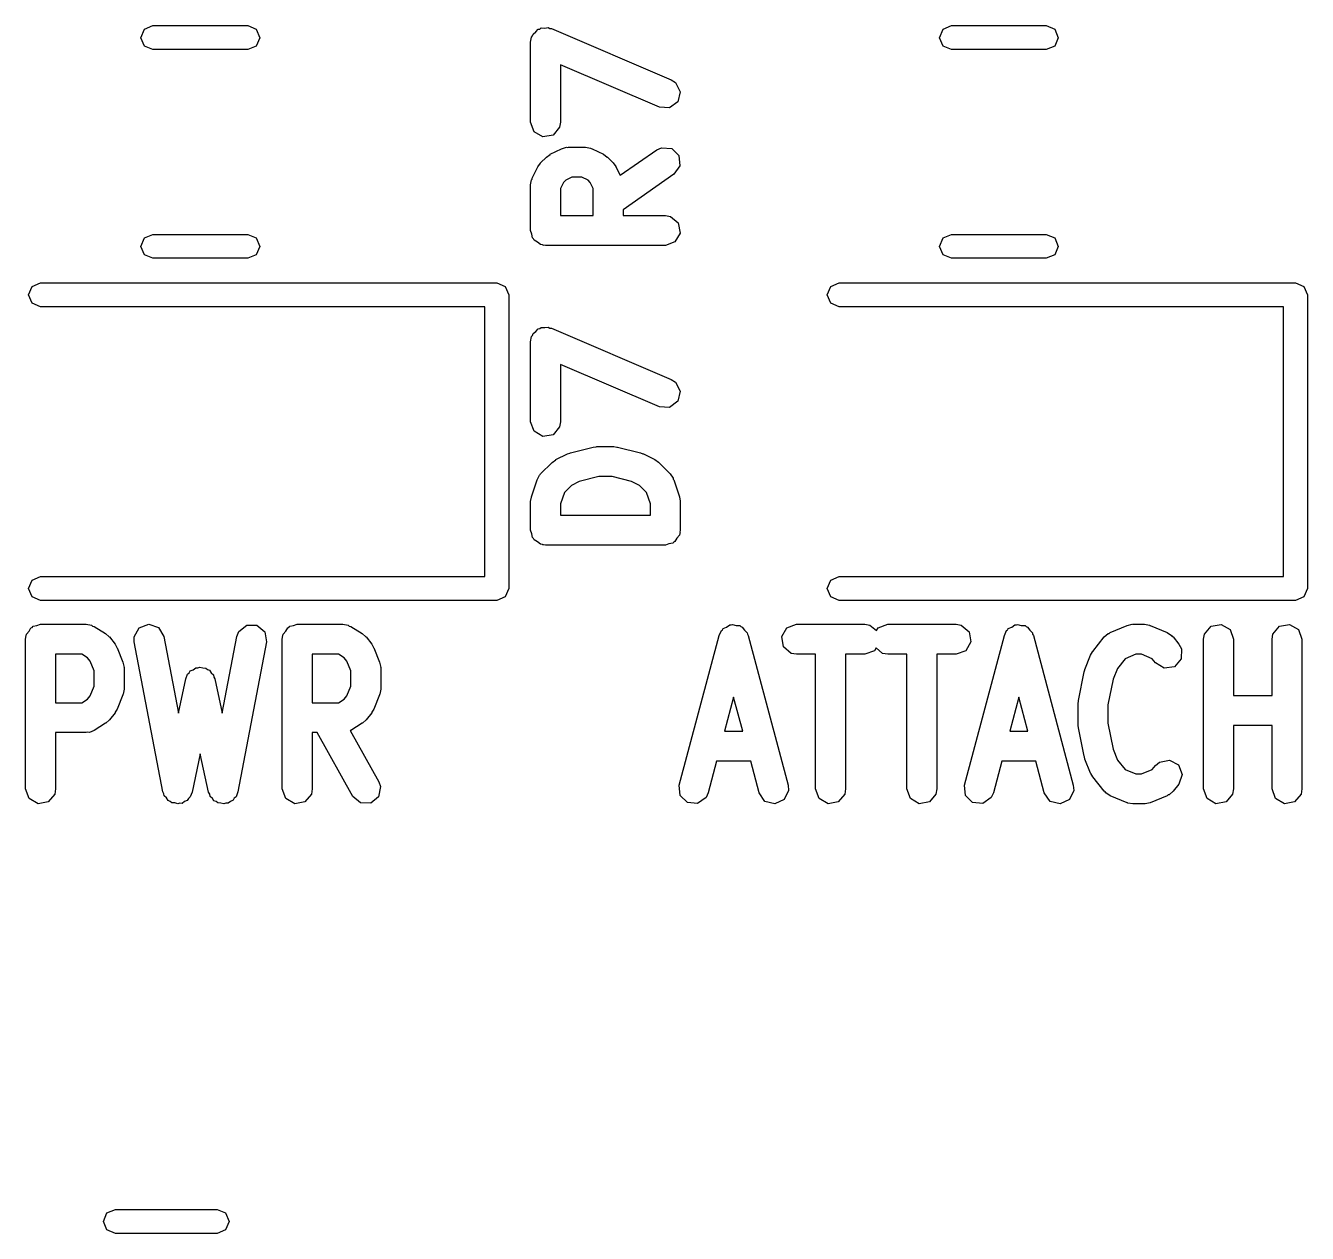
# Model space of a CAD drawing. Extents: x 83.3 to 116.7, y -117 to -83.3.
# Drawn here: x 89.12 to 95.55, y -109.06 to -103.02 of the extents above; entities that cross this region are included whole.
import ezdxf

# ---------------------------------------------------------------- set-up
doc = ezdxf.new("R2010")
doc.units = 0
doc.layers.add('BLACK', color=7, linetype='CONTINUOUS')

msp = doc.modelspace()

# ---------------------------------------------------------------- linework, layer by layer
at = {"layer": 'BLACK', "linetype": 'CONTINUOUS'}
for p, q in [((89.7027, -103.078), (89.7203, -103.035)), ((89.7203, -103.035), (89.7627, -103.017)), ((89.7627, -103.017), (90.2373, -103.017)), ((90.2373, -103.017), (90.2797, -103.035)), ((90.2797, -103.035), (90.2973, -103.078)), ((91.6804, -103.048), (91.6917, -103.035)), ((91.6917, -103.035), (91.7004, -103.034)), ((91.7004, -103.034), (91.7075, -103.028)), ((91.7075, -103.028), (91.725, -103.029)), ((91.725, -103.029), (91.7422, -103.026)), ((91.7422, -103.026), (91.7499, -103.031)), ((91.7499, -103.031), (91.7587, -103.031)), ((91.7587, -103.031), (92.3587, -103.288)), ((93.7027, -103.078), (93.7203, -103.035)), ((93.7203, -103.035), (93.7627, -103.017)), ((93.7627, -103.017), (94.2373, -103.017)), ((94.2373, -103.017), (94.2797, -103.035)), ((94.2797, -103.035), (94.2973, -103.078)), ((89.7203, -103.12), (89.7027, -103.078)), ((90.2973, -103.078), (90.2797, -103.12)), ((91.6542, -103.1), (91.6587, -103.074)), ((91.6542, -103.5), (91.6542, -103.1)), ((91.6587, -103.074), (91.6644, -103.068)), ((91.6644, -103.068), (91.6664, -103.059)), ((91.6664, -103.059), (91.6804, -103.048)), ((93.7203, -103.12), (93.7027, -103.078)), ((94.2973, -103.078), (94.2797, -103.12)), ((89.7627, -103.137), (89.7203, -103.12)), ((90.2373, -103.137), (89.7627, -103.137)), ((90.2797, -103.12), (90.2373, -103.137)), ((93.7627, -103.137), (93.7203, -103.12)), ((94.2373, -103.137), (93.7627, -103.137)), ((94.2797, -103.12), (94.2373, -103.137)), ((92.2996, -103.426), (91.8042, -103.214)), ((91.8042, -103.214), (91.8042, -103.5)), ((92.3587, -103.288), (92.3805, -103.302)), ((92.3805, -103.302), (92.4036, -103.348)), ((92.4036, -103.348), (92.3919, -103.398)), ((92.3508, -103.429), (92.2996, -103.426)), ((92.3919, -103.398), (92.3508, -103.429)), ((91.6717, -103.548), (91.6542, -103.5)), ((91.7161, -103.574), (91.6717, -103.548)), ((91.7996, -103.526), (91.7667, -103.565)), ((91.8042, -103.5), (91.7996, -103.526)), ((91.7667, -103.565), (91.7161, -103.574)), ((91.7047, -103.704), (91.7333, -103.676)), ((91.7333, -103.676), (91.7516, -103.663)), ((91.7516, -103.663), (91.7528, -103.661)), ((91.7528, -103.661), (91.8099, -103.633)), ((91.8099, -103.633), (91.8349, -103.625)), ((91.8349, -103.625), (91.8392, -103.627)), ((91.8392, -103.627), (91.8435, -103.625)), ((91.8435, -103.625), (91.9292, -103.625)), ((91.9292, -103.625), (91.9548, -103.63)), ((91.9548, -103.63), (91.9583, -103.632)), ((91.9583, -103.632), (91.9627, -103.633)), ((91.9627, -103.633), (92.0199, -103.661)), ((92.0199, -103.661), (92.0379, -103.675)), ((92.0379, -103.675), (92.0393, -103.676)), ((92.0393, -103.676), (92.0679, -103.704)), ((92.1034, -103.766), (92.2862, -103.639)), ((92.2862, -103.639), (92.3098, -103.628)), ((92.3098, -103.628), (92.3609, -103.632)), ((92.3609, -103.632), (92.3971, -103.668)), ((92.3971, -103.668), (92.4016, -103.719)), ((91.6621, -103.781), (91.6907, -103.724)), ((91.6907, -103.724), (91.704, -103.706)), ((91.704, -103.706), (91.7047, -103.704)), ((92.0679, -103.704), (92.0808, -103.722)), ((92.0808, -103.722), (92.082, -103.724)), ((92.082, -103.724), (92.1034, -103.766)), ((92.4016, -103.719), (92.3722, -103.761)), ((91.6542, -103.814), (91.6587, -103.789)), ((91.6587, -103.789), (91.6616, -103.785)), ((91.6616, -103.785), (91.6621, -103.781)), ((91.8194, -103.802), (91.8042, -103.832)), ((91.8307, -103.79), (91.8194, -103.802)), ((91.8612, -103.775), (91.8307, -103.79)), ((91.9115, -103.775), (91.8612, -103.775)), ((91.9419, -103.79), (91.9115, -103.775)), ((91.9532, -103.802), (91.9419, -103.79)), ((91.9685, -103.832), (91.9532, -103.802)), ((92.3722, -103.761), (92.1185, -103.939)), ((91.6542, -104.043), (91.6542, -103.814)), ((91.8042, -103.832), (91.8042, -103.968)), ((91.9685, -103.968), (91.9685, -103.832)), ((92.1185, -103.939), (92.1185, -103.968)), ((91.8042, -103.968), (91.9685, -103.968)), ((92.1185, -103.968), (92.3292, -103.968)), ((92.3292, -103.968), (92.3548, -103.972)), ((92.3548, -103.972), (92.3941, -104.005)), ((89.7203, -104.08), (89.7627, -104.062)), ((89.7627, -104.062), (90.2373, -104.062)), ((90.2373, -104.062), (90.2797, -104.08)), ((91.6608, -104.061), (91.6542, -104.043)), ((91.6642, -104.08), (91.6608, -104.061)), ((92.403, -104.056), (92.3774, -104.1)), ((92.3941, -104.005), (92.403, -104.056)), ((93.7203, -104.08), (93.7627, -104.062)), ((93.7627, -104.062), (94.2373, -104.062)), ((94.2373, -104.062), (94.2797, -104.08)), ((89.7027, -104.123), (89.7203, -104.08)), ((89.7203, -104.165), (89.7027, -104.123)), ((90.2797, -104.08), (90.2973, -104.123)), ((90.2973, -104.123), (90.2797, -104.165)), ((91.6694, -104.085), (91.6642, -104.08)), ((91.6717, -104.091), (91.6694, -104.085)), ((91.6886, -104.101), (91.6717, -104.091)), ((91.7035, -104.113), (91.6886, -104.101)), ((91.7133, -104.115), (91.7035, -104.113)), ((91.7161, -104.117), (91.7133, -104.115)), ((91.7194, -104.116), (91.7161, -104.117)), ((91.7292, -104.118), (91.7194, -104.116)), ((92.3292, -104.118), (91.7292, -104.118)), ((92.3774, -104.1), (92.3292, -104.118)), ((93.7027, -104.123), (93.7203, -104.08)), ((93.7203, -104.165), (93.7027, -104.123)), ((94.2797, -104.08), (94.2973, -104.123)), ((94.2973, -104.123), (94.2797, -104.165)), ((89.7627, -104.182), (89.7203, -104.165)), ((90.2373, -104.182), (89.7627, -104.182)), ((90.2797, -104.165), (90.2373, -104.182)), ((93.7627, -104.182), (93.7203, -104.165)), ((94.2373, -104.182), (93.7627, -104.182)), ((94.2797, -104.165), (94.2373, -104.182)), ((89.14, -104.365), (89.1576, -104.323)), ((89.1576, -104.323), (89.2, -104.305)), ((89.2, -104.305), (91.485, -104.305)), ((91.485, -104.305), (91.5274, -104.323)), ((91.5274, -104.323), (91.545, -104.365)), ((93.14, -104.365), (93.1576, -104.323)), ((93.1576, -104.323), (93.2, -104.305)), ((93.2, -104.305), (95.485, -104.305)), ((95.485, -104.305), (95.5274, -104.323)), ((95.5274, -104.323), (95.545, -104.365)), ((89.1576, -104.407), (89.14, -104.365)), ((91.545, -104.365), (91.545, -105.835)), ((93.1576, -104.407), (93.14, -104.365)), ((95.545, -104.365), (95.545, -105.835)), ((89.2, -104.425), (89.1576, -104.407)), ((91.425, -104.425), (89.2, -104.425)), ((91.425, -105.775), (91.425, -104.425)), ((93.2, -104.425), (93.1576, -104.407)), ((95.425, -104.425), (93.2, -104.425)), ((95.425, -105.775), (95.425, -104.425)), ((91.6542, -104.6), (91.6587, -104.574)), ((91.6587, -104.574), (91.6644, -104.568)), ((91.6644, -104.568), (91.6664, -104.559)), ((91.6664, -104.559), (91.6804, -104.548)), ((91.6804, -104.548), (91.6917, -104.535)), ((91.6917, -104.535), (91.7004, -104.534)), ((91.7004, -104.534), (91.7075, -104.528)), ((91.7075, -104.528), (91.725, -104.529)), ((91.725, -104.529), (91.7422, -104.526)), ((91.7422, -104.526), (91.7499, -104.531)), ((91.7499, -104.531), (91.7587, -104.531)), ((91.7587, -104.531), (92.3587, -104.788)), ((91.6542, -105), (91.6542, -104.6)), ((92.2996, -104.926), (91.8042, -104.714)), ((91.8042, -104.714), (91.8042, -105)), ((92.3587, -104.788), (92.3805, -104.802)), ((92.3805, -104.802), (92.4036, -104.848)), ((92.3919, -104.898), (92.3508, -104.929)), ((92.4036, -104.848), (92.3919, -104.898)), ((92.3508, -104.929), (92.2996, -104.926)), ((91.6717, -105.048), (91.6542, -105)), ((91.7996, -105.026), (91.7667, -105.065)), ((91.8042, -105), (91.7996, -105.026)), ((91.7161, -105.074), (91.6717, -105.048)), ((91.7667, -105.065), (91.7161, -105.074)), ((91.8385, -105.161), (91.8509, -105.158)), ((91.8509, -105.158), (91.8538, -105.156)), ((91.8538, -105.156), (91.9681, -105.127)), ((91.9681, -105.127), (91.9831, -105.126)), ((91.9831, -105.126), (91.9863, -105.125)), ((91.9863, -105.125), (92.072, -105.125)), ((92.072, -105.125), (92.0868, -105.128)), ((92.0868, -105.128), (92.0902, -105.127)), ((92.0902, -105.127), (92.2045, -105.156)), ((92.2045, -105.156), (92.2163, -105.161)), ((91.7047, -105.261), (91.7619, -105.204)), ((91.7619, -105.204), (91.7802, -105.191)), ((91.7802, -105.191), (91.7813, -105.19)), ((91.7813, -105.19), (91.8385, -105.161)), ((92.2163, -105.161), (92.2199, -105.161)), ((92.2199, -105.161), (92.277, -105.19)), ((92.277, -105.19), (92.295, -105.203)), ((92.295, -105.203), (92.2965, -105.204)), ((92.2965, -105.204), (92.3536, -105.261)), ((91.6866, -105.291), (91.699, -105.268)), ((91.699, -105.268), (91.7028, -105.265)), ((91.7028, -105.265), (91.7047, -105.261)), ((91.9955, -105.275), (91.8982, -105.299)), ((92.0628, -105.275), (91.9955, -105.275)), ((92.1601, -105.299), (92.0628, -105.275)), ((92.3536, -105.261), (92.3686, -105.283)), ((92.3686, -105.283), (92.369, -105.287)), ((92.369, -105.287), (92.3717, -105.291)), ((91.658, -105.376), (91.6866, -105.291)), ((91.8593, -105.319), (91.8233, -105.355)), ((91.8982, -105.299), (91.8593, -105.319)), ((92.199, -105.319), (92.1601, -105.299)), ((92.235, -105.355), (92.199, -105.319)), ((92.3717, -105.291), (92.4003, -105.376)), ((91.6542, -105.4), (91.6581, -105.378)), ((91.6542, -105.543), (91.6542, -105.4)), ((91.6581, -105.378), (91.658, -105.376)), ((91.8233, -105.355), (91.8042, -105.412)), ((91.8042, -105.412), (91.8042, -105.468)), ((92.2542, -105.412), (92.235, -105.355)), ((92.2542, -105.468), (92.2542, -105.412)), ((92.4003, -105.376), (92.4036, -105.398)), ((92.4036, -105.398), (92.4042, -105.4)), ((92.4042, -105.4), (92.4042, -105.543)), ((91.8042, -105.468), (92.2542, -105.468)), ((91.6608, -105.561), (91.6542, -105.543)), ((92.4042, -105.543), (92.4025, -105.553)), ((91.6642, -105.58), (91.6608, -105.561)), ((91.6694, -105.585), (91.6642, -105.58)), ((91.6717, -105.591), (91.6694, -105.585)), ((91.6886, -105.601), (91.6717, -105.591)), ((91.7035, -105.613), (91.6886, -105.601)), ((92.3667, -105.608), (92.3475, -105.611)), ((92.371, -105.603), (92.3667, -105.608)), ((92.3774, -105.6), (92.371, -105.603)), ((92.3871, -105.583), (92.3774, -105.6)), ((92.3996, -105.569), (92.3871, -105.583)), ((92.4014, -105.559), (92.3996, -105.569)), ((92.403, -105.556), (92.4014, -105.559)), ((92.4025, -105.553), (92.403, -105.556)), ((91.7133, -105.615), (91.7035, -105.613)), ((91.7161, -105.617), (91.7133, -105.615)), ((91.7194, -105.616), (91.7161, -105.617)), ((91.7292, -105.618), (91.7194, -105.616)), ((92.3292, -105.618), (91.7292, -105.618)), ((92.3475, -105.611), (92.3292, -105.618)), ((89.14, -105.835), (89.1576, -105.793)), ((89.1576, -105.793), (89.2, -105.775)), ((89.2, -105.775), (91.425, -105.775)), ((93.14, -105.835), (93.1576, -105.793)), ((93.1576, -105.793), (93.2, -105.775)), ((93.2, -105.775), (95.425, -105.775)), ((89.1576, -105.877), (89.14, -105.835)), ((91.545, -105.835), (91.5274, -105.877)), ((93.1576, -105.877), (93.14, -105.835)), ((95.545, -105.835), (95.5274, -105.877)), ((89.2, -105.895), (89.1576, -105.877)), ((91.485, -105.895), (89.2, -105.895)), ((91.5274, -105.877), (91.485, -105.895)), ((93.2, -105.895), (93.1576, -105.877)), ((95.485, -105.895), (93.2, -105.895)), ((95.5274, -105.877), (95.485, -105.895)), ((89.1295, -106.064), (89.142, -106.049)), ((89.142, -106.049), (89.1518, -106.032)), ((89.1518, -106.032), (89.1581, -106.03)), ((89.1581, -106.03), (89.1625, -106.024)), ((89.1625, -106.024), (89.1817, -106.021)), ((89.1817, -106.021), (89.2, -106.014)), ((89.2, -106.014), (89.4286, -106.014)), ((89.4286, -106.014), (89.4542, -106.019)), ((89.4542, -106.019), (89.4604, -106.024)), ((89.4604, -106.024), (89.4683, -106.026)), ((89.4683, -106.026), (89.5255, -106.061)), ((89.6688, -106.077), (89.6939, -106.032)), ((89.6939, -106.032), (89.7418, -106.014)), ((89.7418, -106.014), (89.7903, -106.031)), ((89.7903, -106.031), (89.8165, -106.075)), ((90.1835, -106.075), (90.1927, -106.051)), ((90.1927, -106.051), (90.2325, -106.018)), ((90.2325, -106.018), (90.2838, -106.019)), ((90.2838, -106.019), (90.3226, -106.053)), ((90.3226, -106.053), (90.3308, -106.103)), ((90.4152, -106.064), (90.4278, -106.049)), ((90.4278, -106.049), (90.4375, -106.032)), ((90.4375, -106.032), (90.4439, -106.03)), ((90.4439, -106.03), (90.4482, -106.024)), ((90.4482, -106.024), (90.4674, -106.021)), ((90.4674, -106.021), (90.4857, -106.014)), ((90.4857, -106.014), (90.7143, -106.014)), ((90.7143, -106.014), (90.7399, -106.019)), ((90.7399, -106.019), (90.7461, -106.024)), ((90.7461, -106.024), (90.754, -106.026)), ((90.754, -106.026), (90.8112, -106.061)), ((92.599, -106.07), (92.6099, -106.046)), ((92.6099, -106.046), (92.6156, -106.042)), ((92.6156, -106.042), (92.6185, -106.036)), ((92.6185, -106.036), (92.6361, -106.028)), ((92.6361, -106.028), (92.6519, -106.017)), ((92.6519, -106.017), (92.6588, -106.017)), ((92.6588, -106.017), (92.665, -106.015)), ((92.665, -106.015), (92.6837, -106.02)), ((92.6837, -106.02), (92.703, -106.021)), ((92.703, -106.021), (92.7079, -106.026)), ((92.7079, -106.026), (92.7145, -106.028)), ((92.7145, -106.028), (92.7256, -106.044)), ((92.7256, -106.044), (92.7394, -106.058)), ((92.7394, -106.058), (92.74, -106.064)), ((92.9119, -106.076), (92.9375, -106.032)), ((92.9375, -106.032), (92.9857, -106.014)), ((92.9857, -106.014), (93.3286, -106.014)), ((93.3286, -106.014), (93.3542, -106.019)), ((93.3542, -106.019), (93.3865, -106.046)), ((93.3865, -106.046), (93.3946, -106.032)), ((93.3946, -106.032), (93.4429, -106.014)), ((93.4429, -106.014), (93.7857, -106.014)), ((93.7857, -106.014), (93.8114, -106.019)), ((93.8114, -106.019), (93.8507, -106.052)), ((93.8507, -106.052), (93.8596, -106.102)), ((94.0275, -106.07), (94.0385, -106.046)), ((94.0385, -106.046), (94.0441, -106.042)), ((94.0441, -106.042), (94.047, -106.036)), ((94.047, -106.036), (94.0646, -106.028)), ((94.0646, -106.028), (94.0805, -106.017)), ((94.0805, -106.017), (94.0873, -106.017)), ((94.0873, -106.017), (94.0936, -106.015)), ((94.0936, -106.015), (94.1123, -106.02)), ((94.1123, -106.02), (94.1316, -106.021)), ((94.1316, -106.021), (94.1365, -106.026)), ((94.1365, -106.026), (94.1431, -106.028)), ((94.1431, -106.028), (94.1542, -106.044)), ((94.1542, -106.044), (94.1679, -106.058)), ((94.1679, -106.058), (94.1685, -106.064)), ((94.5525, -106.06), (94.5569, -106.056)), ((94.5569, -106.056), (94.6426, -106.02)), ((94.6426, -106.02), (94.668, -106.014)), ((94.668, -106.014), (94.6697, -106.015)), ((94.6697, -106.015), (94.6714, -106.014)), ((94.6714, -106.014), (94.7286, -106.014)), ((94.7286, -106.014), (94.7542, -106.019)), ((94.7542, -106.019), (94.7556, -106.02)), ((94.7556, -106.02), (94.7574, -106.02)), ((94.7574, -106.02), (94.8431, -106.056)), ((94.8431, -106.056), (94.8651, -106.07)), ((95.0295, -106.064), (95.0625, -106.024)), ((95.0625, -106.024), (95.113, -106.015)), ((95.113, -106.015), (95.1575, -106.041)), ((95.1575, -106.041), (95.175, -106.089)), ((95.3724, -106.064), (95.4054, -106.024)), ((95.4054, -106.024), (95.4559, -106.015)), ((95.4559, -106.015), (95.5003, -106.041)), ((95.5003, -106.041), (95.5179, -106.089)), ((89.125, -106.089), (89.1267, -106.08)), ((89.125, -106.839), (89.125, -106.089)), ((89.1261, -106.076), (89.1278, -106.073)), ((89.1267, -106.08), (89.1261, -106.076)), ((89.1278, -106.073), (89.1295, -106.064)), ((89.5255, -106.061), (89.5436, -106.078)), ((89.5436, -106.078), (89.5443, -106.078)), ((89.5443, -106.078), (89.5729, -106.114)), ((89.5729, -106.114), (89.5822, -106.131)), ((89.6692, -106.103), (89.6688, -106.077)), ((89.812, -106.853), (89.6692, -106.103)), ((89.8165, -106.075), (89.8899, -106.46)), ((90.1101, -106.46), (90.1835, -106.075)), ((90.3308, -106.103), (90.188, -106.853)), ((90.4107, -106.089), (90.4124, -106.08)), ((90.4107, -106.839), (90.4107, -106.089)), ((90.4119, -106.076), (90.4135, -106.073)), ((90.4124, -106.08), (90.4119, -106.076)), ((90.4135, -106.073), (90.4152, -106.064)), ((90.8112, -106.061), (90.8293, -106.078)), ((90.8293, -106.078), (90.83, -106.078)), ((90.83, -106.078), (90.8586, -106.114)), ((90.8586, -106.114), (90.8679, -106.131)), ((92.399, -106.82), (92.599, -106.07)), ((92.74, -106.064), (92.7439, -106.07)), ((92.7439, -106.07), (92.9439, -106.82)), ((92.9208, -106.127), (92.9119, -106.076)), ((93.8275, -106.82), (94.0275, -106.07)), ((93.8596, -106.102), (93.8339, -106.147)), ((94.1685, -106.064), (94.1725, -106.07)), ((94.1725, -106.07), (94.3725, -106.82)), ((94.47, -106.15), (94.5271, -106.078)), ((94.5271, -106.078), (94.5467, -106.061)), ((94.5467, -106.061), (94.5525, -106.06)), ((94.8651, -106.07), (94.8678, -106.075)), ((94.8678, -106.075), (94.8728, -106.078)), ((94.8728, -106.078), (94.9014, -106.114)), ((94.9014, -106.114), (94.9139, -106.137)), ((95.025, -106.089), (95.0295, -106.064)), ((95.025, -106.839), (95.025, -106.089)), ((95.175, -106.089), (95.175, -106.371)), ((95.3679, -106.089), (95.3724, -106.064)), ((95.3679, -106.371), (95.3679, -106.089)), ((95.5179, -106.089), (95.5179, -106.839)), ((89.275, -106.164), (89.275, -106.407)), ((89.4071, -106.164), (89.275, -106.164)), ((89.4351, -106.182), (89.4071, -106.164)), ((89.4488, -106.199), (89.4351, -106.182)), ((89.5822, -106.131), (89.5839, -106.133)), ((89.5839, -106.133), (89.6125, -106.204)), ((90.5607, -106.164), (90.5607, -106.407)), ((90.6928, -106.164), (90.5607, -106.164)), ((90.7208, -106.182), (90.6928, -106.164)), ((90.7345, -106.199), (90.7208, -106.182)), ((90.8679, -106.131), (90.8696, -106.133)), ((90.8696, -106.133), (90.8982, -106.204)), ((92.9601, -106.16), (92.9208, -106.127)), ((92.9857, -106.164), (92.9601, -106.16)), ((93.0821, -106.164), (92.9857, -106.164)), ((93.0821, -106.839), (93.0821, -106.164)), ((93.3286, -106.164), (93.2321, -106.164)), ((93.2321, -106.164), (93.2321, -106.839)), ((93.3768, -106.147), (93.3286, -106.164)), ((93.3849, -106.133), (93.3768, -106.147)), ((93.4172, -106.16), (93.3849, -106.133)), ((93.4429, -106.164), (93.4172, -106.16)), ((93.5393, -106.164), (93.4429, -106.164)), ((93.5393, -106.839), (93.5393, -106.164)), ((93.7857, -106.164), (93.6893, -106.164)), ((93.6893, -106.164), (93.6893, -106.839)), ((93.8339, -106.147), (93.7857, -106.164)), ((94.4304, -106.24), (94.4589, -106.169)), ((94.4589, -106.169), (94.4692, -106.152)), ((94.4692, -106.152), (94.47, -106.15)), ((94.6864, -106.164), (94.6323, -106.187)), ((94.7136, -106.164), (94.6864, -106.164)), ((94.7677, -106.187), (94.7136, -106.164)), ((94.9139, -106.137), (94.9127, -106.188)), ((89.4679, -106.247), (89.4488, -106.199)), ((89.4679, -106.325), (89.4679, -106.247)), ((89.6125, -106.204), (89.6178, -106.23)), ((89.6178, -106.23), (89.6174, -106.231)), ((89.6174, -106.231), (89.6179, -106.232)), ((89.6179, -106.232), (89.6179, -106.339)), ((89.9448, -106.257), (89.9498, -106.248)), ((89.9498, -106.248), (89.9644, -106.242)), ((89.9644, -106.242), (89.9769, -106.232)), ((89.9769, -106.232), (89.9875, -106.233)), ((89.9875, -106.233), (89.9973, -106.229)), ((89.9973, -106.229), (90.0124, -106.233)), ((90.0124, -106.233), (90.0281, -106.234)), ((90.0281, -106.234), (90.036, -106.241)), ((90.036, -106.241), (90.0461, -106.244)), ((90.0461, -106.244), (90.0545, -106.258)), ((90.7536, -106.247), (90.7345, -106.199)), ((90.7536, -106.325), (90.7536, -106.247)), ((90.8982, -106.204), (90.9035, -106.23)), ((90.9035, -106.23), (90.9031, -106.231)), ((90.9031, -106.231), (90.9036, -106.232)), ((90.9036, -106.232), (90.9036, -106.339)), ((94.4265, -106.253), (94.4303, -106.243)), ((94.4303, -106.243), (94.4304, -106.24)), ((94.5941, -106.235), (94.5722, -106.289)), ((94.6323, -106.187), (94.5941, -106.235)), ((94.7843, -106.208), (94.7677, -106.187)), ((94.8281, -106.234), (94.7843, -106.208)), ((94.8788, -106.227), (94.8281, -106.234)), ((94.9127, -106.188), (94.8788, -106.227)), ((89.8899, -106.46), (89.9267, -106.288)), ((89.9267, -106.288), (89.9364, -106.264)), ((89.9364, -106.264), (89.9448, -106.257)), ((90.0545, -106.258), (90.0662, -106.268)), ((90.0662, -106.268), (90.0677, -106.279)), ((90.0677, -106.279), (90.0733, -106.288)), ((90.0733, -106.288), (90.1101, -106.46)), ((94.3979, -106.396), (94.4265, -106.253)), ((94.5722, -106.289), (94.5464, -106.418)), ((89.4351, -106.39), (89.4488, -106.373)), ((89.4488, -106.373), (89.4679, -106.325)), ((89.6125, -106.367), (89.5839, -106.439)), ((89.6133, -106.365), (89.6125, -106.366)), ((89.6125, -106.366), (89.6125, -106.367)), ((89.6179, -106.339), (89.6133, -106.365)), ((90.7208, -106.39), (90.7345, -106.373)), ((90.7345, -106.373), (90.7536, -106.325)), ((90.8982, -106.367), (90.8696, -106.439)), ((90.899, -106.365), (90.8982, -106.366)), ((90.8982, -106.366), (90.8982, -106.367)), ((90.9036, -106.339), (90.899, -106.365)), ((95.175, -106.371), (95.3679, -106.371)), ((89.275, -106.407), (89.4071, -106.407)), ((89.4071, -106.407), (89.4351, -106.39)), ((89.5839, -106.439), (89.5737, -106.455)), ((90.5607, -106.407), (90.6928, -106.407)), ((90.6928, -106.407), (90.7208, -106.39)), ((90.8696, -106.439), (90.8594, -106.455)), ((92.6714, -106.38), (92.6262, -106.55)), ((92.7167, -106.55), (92.6714, -106.38)), ((94.1, -106.38), (94.0548, -106.55)), ((94.1452, -106.55), (94.1, -106.38)), ((94.3964, -106.411), (94.3984, -106.399)), ((94.3964, -106.518), (94.3964, -106.411)), ((94.3984, -106.399), (94.3979, -106.396)), ((94.5464, -106.418), (94.5464, -106.51)), ((89.5443, -106.493), (89.526, -106.509)), ((89.5729, -106.458), (89.5443, -106.493)), ((89.5737, -106.455), (89.5729, -106.458)), ((90.83, -106.493), (90.8117, -106.509)), ((90.8586, -106.458), (90.83, -106.493)), ((90.8594, -106.455), (90.8586, -106.458)), ((89.4286, -106.557), (89.275, -106.557)), ((89.275, -106.557), (89.275, -106.839)), ((89.4362, -106.554), (89.4286, -106.557)), ((89.4442, -106.556), (89.4362, -106.554)), ((89.4683, -106.546), (89.4442, -106.556)), ((89.5255, -106.51), (89.4683, -106.546)), ((89.526, -106.509), (89.5255, -106.51)), ((90.5846, -106.557), (90.5607, -106.557)), ((90.5607, -106.557), (90.5607, -106.839)), ((90.7631, -106.876), (90.5846, -106.557)), ((90.754, -106.546), (90.7509, -106.547)), ((90.7509, -106.547), (90.894, -106.803)), ((90.8112, -106.51), (90.754, -106.546)), ((90.8117, -106.509), (90.8112, -106.51)), ((92.6262, -106.55), (92.7167, -106.55)), ((94.0548, -106.55), (94.1452, -106.55)), ((94.3976, -106.521), (94.3964, -106.518)), ((94.3979, -106.533), (94.3976, -106.521)), ((94.4265, -106.675), (94.3979, -106.533)), ((94.5464, -106.51), (94.5722, -106.639)), ((95.3679, -106.521), (95.175, -106.521)), ((95.175, -106.521), (95.175, -106.839)), ((95.3679, -106.839), (95.3679, -106.521)), ((90, -106.663), (89.9591, -106.855)), ((90.0409, -106.855), (90, -106.663)), ((92.5862, -106.7), (92.5439, -106.859)), ((92.7567, -106.7), (92.5862, -106.7)), ((92.799, -106.859), (92.7567, -106.7)), ((94.0148, -106.7), (93.9725, -106.859)), ((94.1852, -106.7), (94.0148, -106.7)), ((94.2275, -106.859), (94.1852, -106.7)), ((94.4282, -106.678), (94.4265, -106.675)), ((94.4304, -106.689), (94.4282, -106.678)), ((94.4589, -106.76), (94.4304, -106.689)), ((94.5722, -106.639), (94.5941, -106.694)), ((94.5941, -106.694), (94.6323, -106.742)), ((94.8038, -106.704), (94.8542, -106.694)), ((94.8542, -106.694), (94.8992, -106.718)), ((94.4607, -106.762), (94.4589, -106.76)), ((94.47, -106.779), (94.4607, -106.762)), ((94.6323, -106.742), (94.6864, -106.764)), ((94.6864, -106.764), (94.7136, -106.764)), ((94.7136, -106.764), (94.7677, -106.742)), ((94.7677, -106.742), (94.7843, -106.721)), ((94.7843, -106.721), (94.8038, -106.704)), ((94.8992, -106.718), (94.9178, -106.766)), ((90.9026, -106.827), (90.893, -106.878)), ((90.894, -106.803), (90.9026, -106.827)), ((92.4035, -106.871), (92.399, -106.82)), ((92.9439, -106.82), (92.9461, -106.846)), ((93.8321, -106.871), (93.8275, -106.82)), ((94.3725, -106.82), (94.3747, -106.846)), ((94.5271, -106.85), (94.47, -106.779)), ((94.9014, -106.815), (94.8728, -106.85)), ((94.9178, -106.766), (94.9014, -106.815)), ((89.1425, -106.887), (89.125, -106.839)), ((89.187, -106.913), (89.1425, -106.887)), ((89.2705, -106.865), (89.2375, -106.904)), ((89.275, -106.839), (89.2705, -106.865)), ((89.8179, -106.863), (89.812, -106.853)), ((89.8195, -106.874), (89.8179, -106.863)), ((89.8306, -106.884), (89.8195, -106.874)), ((89.8383, -106.897), (89.8306, -106.884)), ((89.9403, -106.886), (89.9347, -106.896)), ((89.9493, -106.879), (89.9403, -106.886)), ((89.9591, -106.855), (89.9493, -106.879)), ((90.047, -106.865), (90.0409, -106.855)), ((90.0488, -106.876), (90.047, -106.865)), ((90.0602, -106.886), (90.0488, -106.876)), ((90.0682, -106.898), (90.0602, -106.886)), ((90.1699, -106.885), (90.1645, -106.895)), ((90.1787, -106.878), (90.1699, -106.885)), ((90.188, -106.853), (90.1787, -106.878)), ((90.4283, -106.887), (90.4107, -106.839)), ((90.4727, -106.913), (90.4283, -106.887)), ((90.5562, -106.865), (90.5232, -106.904)), ((90.5607, -106.839), (90.5562, -106.865)), ((90.802, -106.909), (90.7631, -106.876)), ((90.893, -106.878), (90.8533, -106.91)), ((92.4398, -106.907), (92.4035, -106.871)), ((92.5329, -106.882), (92.4909, -106.912)), ((92.5439, -106.859), (92.5329, -106.882)), ((92.8283, -106.901), (92.799, -106.859)), ((92.9244, -106.892), (92.8779, -106.914)), ((92.9461, -106.846), (92.9244, -106.892)), ((93.0997, -106.887), (93.0821, -106.839)), ((93.1441, -106.913), (93.0997, -106.887)), ((93.2276, -106.865), (93.1946, -106.904)), ((93.2321, -106.839), (93.2276, -106.865)), ((93.5568, -106.887), (93.5393, -106.839)), ((93.6013, -106.913), (93.5568, -106.887)), ((93.6848, -106.865), (93.6518, -106.904)), ((93.6893, -106.839), (93.6848, -106.865)), ((93.8684, -106.907), (93.8321, -106.871)), ((93.9615, -106.882), (93.9195, -106.912)), ((93.9725, -106.859), (93.9615, -106.882)), ((94.2569, -106.901), (94.2275, -106.859)), ((94.353, -106.892), (94.3064, -106.914)), ((94.3747, -106.846), (94.353, -106.892)), ((94.5322, -106.854), (94.5271, -106.85)), ((94.5349, -106.859), (94.5322, -106.854)), ((94.5569, -106.873), (94.5349, -106.859)), ((94.6426, -106.909), (94.5569, -106.873)), ((94.8431, -106.873), (94.7574, -106.909)), ((94.8475, -106.869), (94.8431, -106.873)), ((94.8533, -106.868), (94.8475, -106.869)), ((94.8728, -106.85), (94.8533, -106.868)), ((95.0425, -106.887), (95.025, -106.839)), ((95.087, -106.913), (95.0425, -106.887)), ((95.1705, -106.865), (95.1375, -106.904)), ((95.175, -106.839), (95.1705, -106.865)), ((95.3854, -106.887), (95.3679, -106.839)), ((95.4298, -106.913), (95.3854, -106.887)), ((95.5133, -106.865), (95.4804, -106.904)), ((95.5179, -106.839), (95.5133, -106.865)), ((89.2375, -106.904), (89.187, -106.913)), ((89.8491, -106.901), (89.8383, -106.897)), ((89.8576, -106.909), (89.8491, -106.901)), ((89.8726, -106.909), (89.8576, -106.909)), ((89.8867, -106.914), (89.8726, -106.909)), ((89.8974, -106.91), (89.8867, -106.914)), ((89.9088, -106.911), (89.8974, -106.91)), ((89.9207, -106.901), (89.9088, -106.911)), ((89.9347, -106.896), (89.9207, -106.901)), ((90.079, -106.902), (90.0682, -106.898)), ((90.0877, -106.909), (90.079, -106.902)), ((90.1027, -106.91), (90.0877, -106.909)), ((90.117, -106.914), (90.1027, -106.91)), ((90.1275, -106.91), (90.117, -106.914)), ((90.139, -106.91), (90.1275, -106.91)), ((90.1506, -106.901), (90.139, -106.91)), ((90.1645, -106.895), (90.1506, -106.901)), ((90.5232, -106.904), (90.4727, -106.913)), ((90.8533, -106.91), (90.802, -106.909)), ((92.4909, -106.912), (92.4398, -106.907)), ((92.8779, -106.914), (92.8283, -106.901)), ((93.1946, -106.904), (93.1441, -106.913)), ((93.6518, -106.904), (93.6013, -106.913)), ((93.9195, -106.912), (93.8684, -106.907)), ((94.3064, -106.914), (94.2569, -106.901)), ((94.6444, -106.909), (94.6426, -106.909)), ((94.6458, -106.91), (94.6444, -106.909)), ((94.6714, -106.914), (94.6458, -106.91)), ((94.7286, -106.914), (94.6714, -106.914)), ((94.7303, -106.914), (94.7286, -106.914)), ((94.732, -106.914), (94.7303, -106.914)), ((94.7574, -106.909), (94.732, -106.914)), ((95.1375, -106.904), (95.087, -106.913)), ((95.4804, -106.904), (95.4298, -106.913)), ((89.5323, -108.962), (89.5747, -108.944)), ((89.5747, -108.944), (90.0842, -108.944)), ((90.0842, -108.944), (90.1266, -108.962)), ((89.5147, -109.004), (89.5323, -108.962)), ((89.5323, -109.047), (89.5147, -109.004)), ((90.1266, -108.962), (90.1442, -109.004)), ((90.1442, -109.004), (90.1266, -109.047)), ((89.5747, -109.064), (89.5323, -109.047)), ((90.0842, -109.064), (89.5747, -109.064)), ((90.1266, -109.047), (90.0842, -109.064))]:
    msp.add_line(p, q, dxfattribs=at)

doc.saveas('drawing.dxf')
